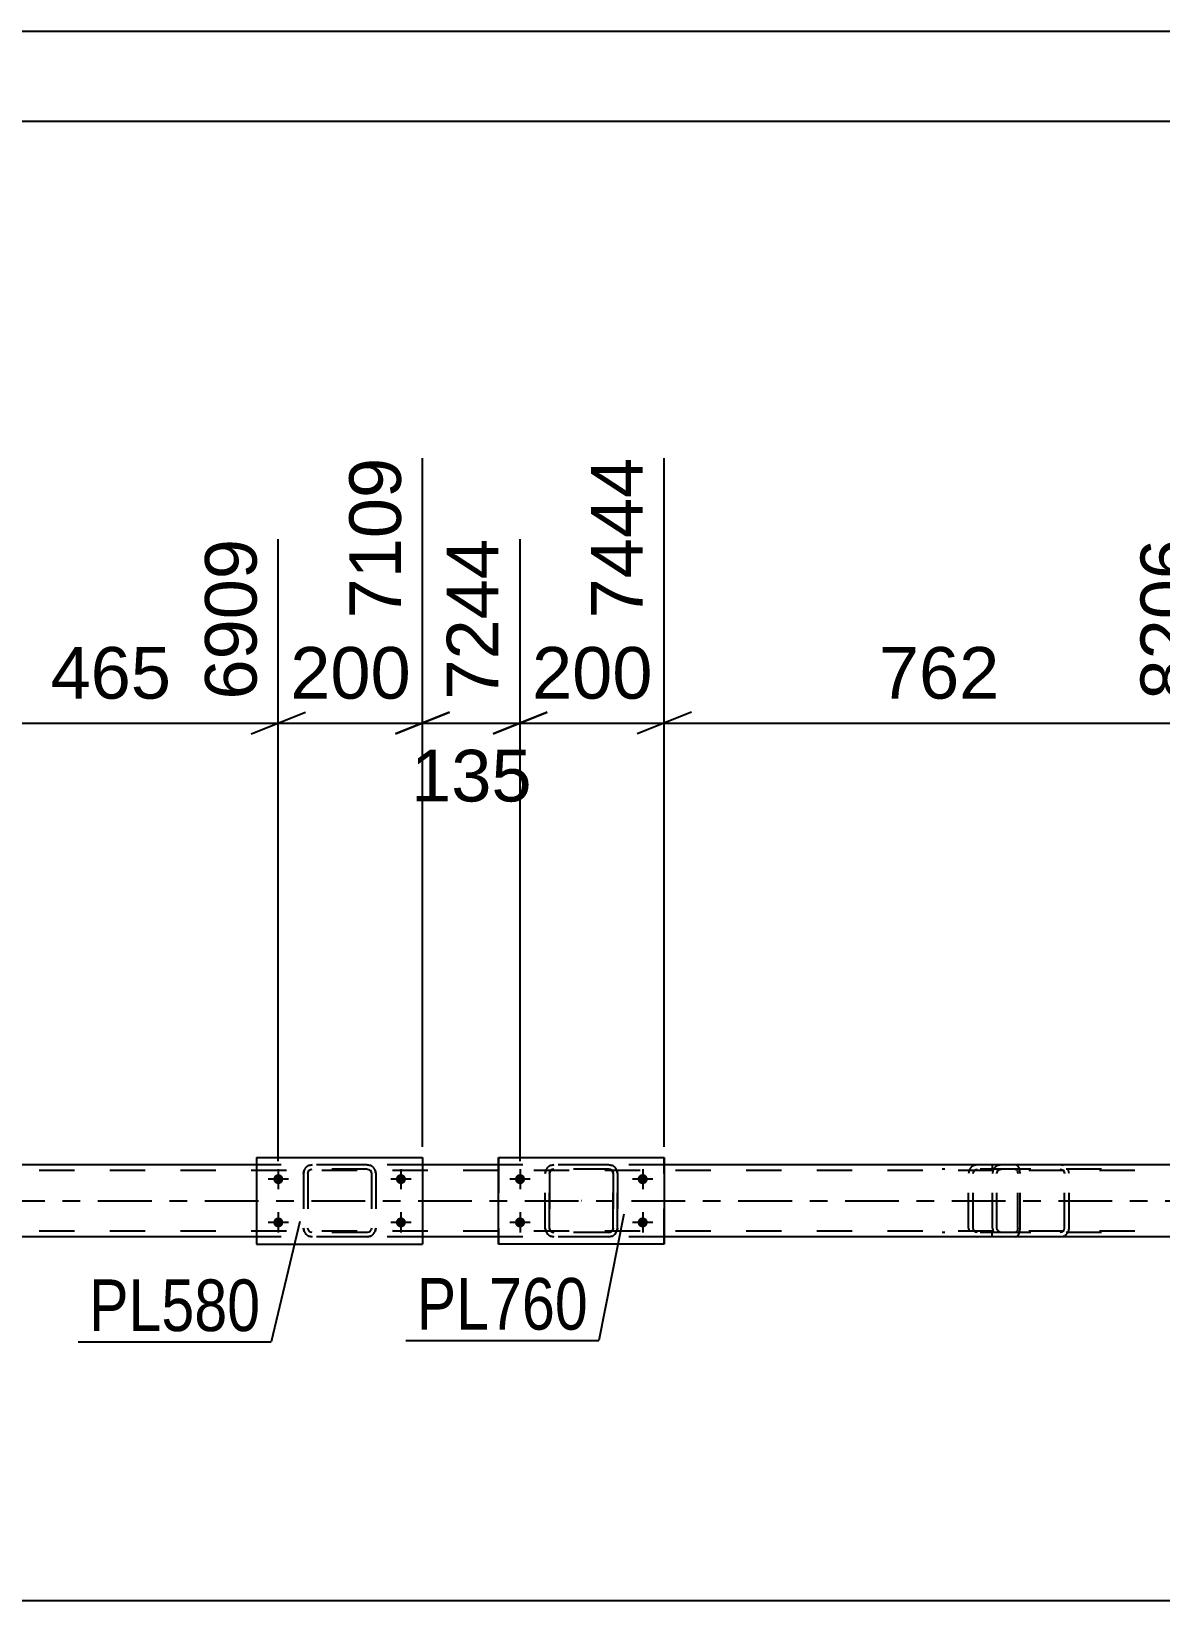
# Model space of a CAD drawing. Header units: millimetres. Extents: x -36 to 805, y -409 to 185.
# Drawn here: x 263.1 to 325.7, y 98.3 to 185.3 of the extents above; entities that cross this region are included whole.
import ezdxf

# ---------------------------------------------------------------- set-up
doc = ezdxf.new("R2010")
doc.units = ezdxf.units.MM
doc.linetypes.add('DXK_LINE_DOT2', pattern=[3.9198, 1.9599, -1.9599])
doc.linetypes.add('DXK_LINE_DOT3', pattern=[5.9187, 2.979, -0.9799, 0.9799, -0.9799])
doc.styles.add('Arial', font='ARIAL.TTF', dxfattribs={"height": 0.2})
doc.styles.add('Arial Narrow', font='ARIALN.TTF', dxfattribs={"height": 0.2})

# ---------------------------------------------------------------- blocks, each defined once
blk = doc.blocks.new('Unknown-203724355-1135')
at = {"color": 5, "linetype": 'Continuous'}
for p, q in [((805.141, 185.3), (-35.859, 185.3)), ((800.141, 180.3), (-30.859, 180.3))]:
    blk.add_line(p, q, dxfattribs=at)
blk = doc.blocks.new('Part-203724355-2774 - 2525')
at = {"color": 7, "linetype": 'DXK_LINE_DOT2'}
for p, q in [((278.199, 121.975), (278.236, 122.159)), ((278.236, 122.159), (278.199, 121.975)), ((278.199, 121.975), (278.199, 118.935)), ((278.439, 121.975), (278.457, 122.067)), ((278.439, 121.975), (278.439, 118.935)), ((278.457, 122.067), (278.509, 122.145)), ((278.496, 122.418), (278.679, 122.455)), ((278.679, 122.455), (278.496, 122.418)), ((278.509, 122.145), (278.587, 122.197)), ((278.587, 122.197), (278.679, 122.215)), ((281.719, 122.455), (278.679, 122.455)), ((281.719, 122.215), (278.679, 122.215)), ((281.719, 122.455), (281.903, 122.418)), ((281.903, 122.418), (281.719, 122.455)), ((281.719, 122.215), (281.811, 122.197)), ((281.811, 122.197), (281.889, 122.145)), ((281.889, 122.145), (281.941, 122.067)), ((281.941, 122.067), (281.959, 121.975)), ((281.959, 121.975), (281.959, 118.935)), ((282.163, 122.159), (282.199, 121.975)), ((282.199, 121.975), (282.163, 122.159)), ((282.199, 121.975), (282.199, 118.935)), ((278.236, 118.751), (278.199, 118.935)), ((278.199, 118.935), (278.236, 118.751)), ((278.457, 118.843), (278.439, 118.935)), ((278.509, 118.765), (278.457, 118.843)), ((278.679, 118.455), (278.496, 118.491)), ((278.496, 118.491), (278.679, 118.455)), ((278.587, 118.713), (278.509, 118.765)), ((278.679, 118.695), (278.587, 118.713)), ((281.719, 118.695), (278.679, 118.695)), ((281.719, 118.455), (278.679, 118.455)), ((281.811, 118.713), (281.719, 118.695)), ((281.903, 118.491), (281.719, 118.455)), ((281.719, 118.455), (281.903, 118.491)), ((281.889, 118.765), (281.811, 118.713)), ((281.941, 118.843), (281.889, 118.765)), ((281.959, 118.935), (281.941, 118.843)), ((282.199, 118.935), (282.163, 118.751)), ((282.163, 118.751), (282.199, 118.935))]:
    blk.add_line(p, q, dxfattribs=at)
at = {"color": 7, "linetype": 'DXK_LINE_DOT3'}
blk.add_line((280.199, 120.455), (280.199, 120.455), dxfattribs=at)
at = {"color": 7, "linetype": 'DXK_LINE_DOT2'}
for centre, start, end in [((278.679, 121.975), 112.5, 157.5), ((278.679, 121.975), 112.5, 157.5), ((281.719, 121.975), 22.5, 67.5), ((281.719, 121.975), 22.5, 67.5), ((278.679, 118.935), 202.5, 247.5), ((278.679, 118.935), 202.5, 247.5), ((281.719, 118.935), 292.5, 337.5), ((281.719, 118.935), 292.5, 337.5)]:
    blk.add_arc(centre, 0.48, start, end, dxfattribs=at)
blk = doc.blocks.new('Part-203724355-2630 - 2525')
at = {"color": 7, "linetype": 'DXK_LINE_DOT2'}
for p, q in [((317.674, 122.455), (313.611, 122.455)), ((317.674, 122.215), (313.611, 122.215)), ((315.109, 122.111), (315.081, 121.975)), ((315.081, 118.935), (315.081, 121.975)), ((315.119, 122.159), (315.109, 122.111)), ((315.332, 121.975), (315.351, 122.067)), ((315.332, 118.935), (315.332, 121.975)), ((315.351, 122.067), (315.406, 122.145)), ((315.584, 122.455), (315.391, 122.418)), ((315.406, 122.145), (315.488, 122.197)), ((315.488, 122.197), (315.584, 122.215)), ((316.397, 122.455), (316.397, 122.215)), ((317.778, 122.418), (317.674, 122.455)), ((317.674, 122.215), (317.726, 122.197)), ((317.726, 122.197), (317.77, 122.145)), ((317.77, 122.145), (317.799, 122.067)), ((317.866, 122.314), (317.778, 122.418)), ((317.799, 122.067), (317.81, 121.975)), ((317.81, 118.935), (317.81, 121.975)), ((317.924, 122.159), (317.866, 122.314)), ((317.945, 121.975), (317.924, 122.159)), ((317.945, 118.935), (317.945, 121.975)), ((317.674, 118.695), (313.611, 118.695)), ((317.674, 118.455), (313.611, 118.455)), ((315.081, 118.935), (315.099, 118.85)), ((315.099, 118.85), (315.119, 118.751)), ((315.346, 118.869), (315.332, 118.935)), ((315.351, 118.843), (315.346, 118.869)), ((315.406, 118.765), (315.351, 118.843)), ((315.391, 118.491), (315.584, 118.455)), ((315.488, 118.713), (315.406, 118.765)), ((315.584, 118.695), (315.488, 118.713)), ((316.397, 118.455), (316.397, 118.695)), ((317.726, 118.713), (317.674, 118.695)), ((317.674, 118.455), (317.778, 118.491)), ((317.77, 118.765), (317.726, 118.713)), ((317.799, 118.843), (317.77, 118.765)), ((317.778, 118.491), (317.866, 118.595)), ((317.81, 118.935), (317.799, 118.843)), ((317.866, 118.595), (317.924, 118.751)), ((317.924, 118.751), (317.945, 118.935))]:
    blk.add_line(p, q, dxfattribs=at)
blk.add_arc((315.569, 121.96), 0.492, 111.1941, 156.15059, dxfattribs=at)
blk = doc.blocks.new('Part-203724355-2638 - 2525')
at = {"color": 7, "linetype": 'DXK_LINE_DOT2'}
for p, q in [((316.427, 122.111), (316.398, 121.975)), ((316.398, 118.935), (316.398, 121.975)), ((316.437, 122.159), (316.427, 122.111)), ((316.654, 121.975), (316.673, 122.067)), ((316.654, 118.935), (316.654, 121.975)), ((316.673, 122.067), (316.728, 122.145)), ((316.909, 122.455), (316.713, 122.418)), ((316.728, 122.145), (316.811, 122.197)), ((316.811, 122.197), (316.909, 122.215)), ((322.445, 122.455), (316.909, 122.455)), ((322.445, 122.215), (316.909, 122.215)), ((320.339, 122.418), (320.144, 122.455)), ((320.144, 122.215), (320.241, 122.197)), ((320.241, 122.197), (320.324, 122.145)), ((320.324, 122.145), (320.379, 122.067)), ((320.379, 122.067), (320.399, 121.975)), ((320.399, 118.935), (320.399, 121.975)), ((320.626, 122.111), (320.615, 122.159)), ((320.654, 121.975), (320.626, 122.111)), ((320.654, 118.935), (320.654, 121.975)), ((316.398, 118.935), (316.416, 118.85)), ((316.416, 118.85), (316.437, 118.751)), ((316.668, 118.869), (316.654, 118.935)), ((316.673, 118.843), (316.668, 118.869)), ((316.728, 118.765), (316.673, 118.843)), ((316.713, 118.491), (316.909, 118.455)), ((316.811, 118.713), (316.728, 118.765)), ((316.909, 118.695), (316.811, 118.713)), ((322.445, 118.695), (316.909, 118.695)), ((322.445, 118.455), (316.909, 118.455)), ((320.241, 118.713), (320.144, 118.695)), ((320.144, 118.455), (320.339, 118.491)), ((320.324, 118.765), (320.241, 118.713)), ((320.379, 118.843), (320.324, 118.765)), ((320.379, 118.843), (320.385, 118.869)), ((320.385, 118.869), (320.399, 118.935)), ((320.615, 118.751), (320.636, 118.85)), ((320.636, 118.85), (320.654, 118.935))]:
    blk.add_line(p, q, dxfattribs=at)
for centre, start, end in [((316.889, 121.954), 110.76227, 155.68436), ((320.163, 118.956), 290.76227, 335.68436)]:
    blk.add_arc(centre, 0.496, start, end, dxfattribs=at)
blk = doc.blocks.new('Part-203724355-2780 - 2525')
at = {"color": 7, "linetype": 'DXK_LINE_DOT2'}
for p, q in [((291.601, 121.975), (291.638, 122.159)), ((291.601, 121.975), (291.606, 121.975)), ((291.601, 118.935), (291.601, 121.975)), ((291.643, 122.159), (291.606, 121.975)), ((291.606, 118.935), (291.606, 121.975)), ((291.86, 122.067), (291.841, 121.975)), ((291.846, 121.975), (291.841, 121.975)), ((291.841, 121.975), (291.841, 118.935)), ((291.846, 121.975), (291.864, 122.067)), ((291.846, 118.935), (291.846, 121.975)), ((291.912, 122.145), (291.86, 122.067)), ((291.864, 122.067), (291.916, 122.145)), ((291.898, 122.418), (292.081, 122.455)), ((291.898, 122.418), (291.902, 122.418)), ((292.086, 122.455), (291.902, 122.418)), ((291.99, 122.197), (291.912, 122.145)), ((291.916, 122.145), (291.994, 122.197)), ((292.081, 122.215), (291.99, 122.197)), ((291.994, 122.197), (292.086, 122.215)), ((295.126, 122.455), (292.081, 122.455)), ((295.126, 122.215), (292.081, 122.215)), ((295.121, 122.455), (295.305, 122.418)), ((295.213, 122.197), (295.121, 122.215)), ((295.31, 122.418), (295.126, 122.455)), ((295.126, 122.215), (295.218, 122.197)), ((295.213, 122.197), (295.218, 122.197)), ((295.291, 122.145), (295.213, 122.197)), ((295.218, 122.197), (295.296, 122.145)), ((295.343, 122.067), (295.291, 122.145)), ((295.296, 122.145), (295.348, 122.067)), ((295.361, 121.975), (295.343, 122.067)), ((295.348, 122.067), (295.366, 121.975)), ((295.366, 121.975), (295.361, 121.975)), ((295.361, 121.975), (295.361, 118.935)), ((295.366, 118.935), (295.366, 121.975)), ((295.565, 122.159), (295.601, 121.975)), ((295.606, 121.975), (295.57, 122.159)), ((295.606, 121.975), (295.601, 121.975)), ((295.601, 121.975), (295.601, 118.935)), ((295.606, 118.935), (295.606, 121.975)), ((291.606, 118.935), (291.601, 118.935)), ((291.638, 118.751), (291.601, 118.935)), ((291.606, 118.935), (291.643, 118.751)), ((291.841, 118.935), (291.846, 118.935)), ((291.841, 118.935), (291.86, 118.843)), ((291.864, 118.843), (291.846, 118.935)), ((291.86, 118.843), (291.912, 118.765)), ((291.916, 118.765), (291.864, 118.843)), ((291.898, 118.491), (291.902, 118.491)), ((292.081, 118.455), (291.898, 118.491)), ((291.902, 118.491), (292.086, 118.455)), ((291.912, 118.765), (291.99, 118.713)), ((291.994, 118.713), (291.916, 118.765)), ((291.99, 118.713), (292.081, 118.695)), ((292.086, 118.695), (291.994, 118.713)), ((295.126, 118.695), (292.081, 118.695)), ((295.126, 118.455), (292.081, 118.455)), ((295.121, 118.695), (295.213, 118.713)), ((295.305, 118.491), (295.121, 118.455)), ((295.218, 118.713), (295.126, 118.695)), ((295.126, 118.455), (295.31, 118.491)), ((295.213, 118.713), (295.291, 118.765)), ((295.213, 118.713), (295.218, 118.713)), ((295.296, 118.765), (295.218, 118.713)), ((295.291, 118.765), (295.343, 118.843)), ((295.348, 118.843), (295.296, 118.765)), ((295.343, 118.843), (295.361, 118.935)), ((295.366, 118.935), (295.348, 118.843)), ((295.361, 118.935), (295.366, 118.935)), ((295.601, 118.935), (295.565, 118.751)), ((295.57, 118.751), (295.606, 118.935)), ((295.601, 118.935), (295.606, 118.935))]:
    blk.add_line(p, q, dxfattribs=at)
at = {"color": 7, "linetype": 'DXK_LINE_DOT3'}
blk.add_line((293.609, 120.455), (293.598, 120.455), dxfattribs=at)
at = {"color": 7, "linetype": 'DXK_LINE_DOT2'}
for centre, start, end in [((292.081, 121.975), 112.5, 157.5), ((292.086, 121.975), 112.5, 157.5), ((295.121, 121.975), 22.5, 67.5), ((295.126, 121.975), 22.5, 67.5), ((292.081, 118.935), 202.5, 247.5), ((292.086, 118.935), 202.5, 247.5), ((295.121, 118.935), 292.5, 337.5), ((295.126, 118.935), 292.5, 337.5)]:
    blk.add_arc(centre, 0.48, start, end, dxfattribs=at)
blk = doc.blocks.new('Part-203724355-2652 - 2525')
at = {"color": 7, "linetype": 'DXK_LINE_DOT2'}
for p, q in [((716.277, 122.135), (0.456, 122.135)), ((284.799, 122.455), (275.599, 122.455)), ((298.206, 122.455), (289.006, 122.455)), ((716.277, 118.775), (0.456, 118.775)), ((284.799, 118.455), (275.599, 118.455)), ((298.206, 118.455), (289.006, 118.455))]:
    blk.add_line(p, q, dxfattribs=at)
at = {"color": 2, "linetype": 'Continuous'}
for p, q in [((275.599, 122.455), (258.208, 122.455)), ((289.006, 122.455), (284.799, 122.455)), ((328.68, 122.455), (298.206, 122.455)), ((275.599, 118.455), (258.208, 118.455)), ((289.006, 118.455), (284.799, 118.455)), ((328.92, 118.455), (298.206, 118.455))]:
    blk.add_line(p, q, dxfattribs=at)
at = {"color": 7, "linetype": 'DXK_LINE_DOT3'}
blk.add_line((0.456, 120.455), (716.277, 120.455), dxfattribs=at)
blk = doc.blocks.new('Part-203724355-2779 - 2525')
at = {"color": 2, "linetype": 'Continuous'}
for p, q in [((275.599, 122.855), (275.599, 118.055)), ((275.599, 122.855), (284.799, 122.855)), ((284.799, 122.855), (284.799, 118.055)), ((275.599, 118.055), (284.799, 118.055))]:
    blk.add_line(p, q, dxfattribs=at)
blk = doc.blocks.new('Part-203724355-2785 - 2525')
at = {"color": 2, "linetype": 'Continuous'}
for p, q in [((289.006, 118.055), (289.006, 122.855)), ((289.006, 122.855), (289.006, 122.855)), ((289.006, 122.855), (298.206, 122.855)), ((298.206, 122.855), (298.206, 118.055)), ((289.006, 118.055), (289.006, 118.055)), ((298.206, 118.055), (289.006, 118.055))]:
    blk.add_line(p, q, dxfattribs=at)
at = {"color": 7, "linetype": 'DXK_LINE_DOT2'}
for p, q in [((289.006, 122.855), (289.006, 118.055)), ((289.006, 122.855), (289.006, 122.855)), ((298.206, 118.055), (298.206, 122.855)), ((289.006, 118.055), (289.006, 118.055))]:
    blk.add_line(p, q, dxfattribs=at)
blk = doc.blocks.new('Bolt-203724355-2850 - 2525')
at = {"linetype": 'Continuous'}
for points in [[(276.799, 121.375, -1), (276.799, 121.935, -1)], [(283.599, 121.375, -1), (283.599, 121.935, -1)], [(276.799, 118.975, -1), (276.799, 119.535, -1)], [(283.599, 118.975, -1), (283.599, 119.535, -1)]]:
    blk.add_hatch(color=1, dxfattribs=at).paths.add_polyline_path(points)
at = {"color": 1, "linetype": 'Continuous'}
for p, q in [((276.799, 122.215), (276.799, 121.095)), ((283.599, 122.215), (283.599, 121.095)), ((277.359, 121.655), (276.239, 121.655)), ((284.159, 121.655), (283.039, 121.655)), ((277.359, 119.255), (276.239, 119.255)), ((276.799, 119.815), (276.799, 118.695)), ((284.159, 119.255), (283.039, 119.255)), ((283.599, 119.815), (283.599, 118.695))]:
    blk.add_line(p, q, dxfattribs=at)
blk = doc.blocks.new('Bolt-203724355-2851 - 2525')
at = {"linetype": 'Continuous'}
for points in [[(289.926, 121.655), (289.932, 121.713), (289.95, 121.769), (289.98, 121.819), (290.019, 121.863), (290.066, 121.897), (290.12, 121.921), (290.177, 121.933), (290.235, 121.933), (290.293, 121.921), (290.346, 121.897), (290.394, 121.863), (290.433, 121.819), (290.462, 121.769), (290.48, 121.713), (290.486, 121.655), (290.48, 121.597), (290.462, 121.541), (290.433, 121.49), (290.394, 121.447), (290.346, 121.412), (290.293, 121.389), (290.235, 121.376), (290.177, 121.376), (290.12, 121.389), (290.066, 121.412), (290.019, 121.447), (289.98, 121.49), (289.95, 121.541), (289.932, 121.597)], [(296.726, 121.655), (296.732, 121.713), (296.75, 121.769), (296.78, 121.819), (296.819, 121.863), (296.866, 121.897), (296.92, 121.921), (296.977, 121.933), (297.035, 121.933), (297.093, 121.921), (297.146, 121.897), (297.194, 121.863), (297.233, 121.819), (297.262, 121.769), (297.28, 121.713), (297.286, 121.655), (297.28, 121.597), (297.262, 121.541), (297.233, 121.49), (297.194, 121.447), (297.146, 121.412), (297.093, 121.389), (297.035, 121.376), (296.977, 121.376), (296.92, 121.389), (296.866, 121.412), (296.819, 121.447), (296.78, 121.49), (296.75, 121.541), (296.732, 121.597)], [(289.926, 119.255), (289.932, 119.313), (289.95, 119.369), (289.98, 119.419), (290.019, 119.463), (290.066, 119.497), (290.12, 119.521), (290.177, 119.533), (290.235, 119.533), (290.293, 119.521), (290.346, 119.497), (290.394, 119.463), (290.433, 119.419), (290.462, 119.369), (290.48, 119.313), (290.486, 119.255), (290.48, 119.197), (290.462, 119.141), (290.433, 119.09), (290.394, 119.047), (290.346, 119.012), (290.293, 118.989), (290.235, 118.976), (290.177, 118.976), (290.12, 118.989), (290.066, 119.012), (290.019, 119.047), (289.98, 119.09), (289.95, 119.141), (289.932, 119.197)], [(296.726, 119.255), (296.732, 119.313), (296.75, 119.369), (296.78, 119.419), (296.819, 119.463), (296.866, 119.497), (296.92, 119.521), (296.977, 119.533), (297.035, 119.533), (297.093, 119.521), (297.146, 119.497), (297.194, 119.463), (297.233, 119.419), (297.262, 119.369), (297.28, 119.313), (297.286, 119.255), (297.28, 119.197), (297.262, 119.141), (297.233, 119.09), (297.194, 119.047), (297.146, 119.012), (297.093, 118.989), (297.035, 118.976), (296.977, 118.976), (296.92, 118.989), (296.866, 119.012), (296.819, 119.047), (296.78, 119.09), (296.75, 119.141), (296.732, 119.197)]]:
    blk.add_hatch(color=1, dxfattribs=at).paths.add_polyline_path(points)
at = {"color": 1, "linetype": 'Continuous'}
for p, q in [((290.206, 122.215), (290.206, 121.095)), ((297.006, 122.215), (297.006, 121.095)), ((290.766, 121.655), (289.646, 121.655)), ((297.566, 121.655), (296.446, 121.655)), ((290.766, 119.255), (289.646, 119.255)), ((290.206, 119.815), (290.206, 118.695)), ((297.566, 119.255), (296.446, 119.255)), ((297.006, 119.815), (297.006, 118.695))]:
    blk.add_line(p, q, dxfattribs=at)
blk = doc.blocks.new('StraightDimension-203724355-35055 - 2525')
at = {"color": 7, "linetype": 'Continuous'}
for p, q in [((284.799, 123.455), (284.799, 161.641)), ((290.207, 122.655), (290.207, 157.141)), ((283.299, 146.347), (286.299, 147.547)), ((291.707, 147.547), (288.707, 146.347)), ((284.799, 146.947), (290.207, 146.947))]:
    blk.add_line(p, q, dxfattribs=at)
at = {"color": 0, "linetype": 'Continuous'}
blk.add_wipeout([(289.607, 157.742), (285.407, 157.741), (285.407, 147.647), (289.607, 147.647)], dxfattribs=at)
at = {"color": 0}
blk.add_wipeout([(291.438, 141.997), (291.438, 146.197), (283.567, 146.197), (283.567, 141.997)], dxfattribs=at)
at = {"color": 3, "linetype": 'Continuous', "style": 'Arial'}
blk.add_text('7244', height=2.8652, rotation=90.00021, dxfattribs=at).set_placement((289.007, 148.247))
at = {"color": 3, "style": 'Arial'}
blk.add_text('135', height=2.8652, dxfattribs=at).set_placement((284.167, 142.597))
blk = doc.blocks.new('StraightDimension-203724355-3039 - 2525')
at = {"color": 7, "linetype": 'Continuous'}
blk.add_line((0.456, 98.283), (716.277, 98.283), dxfattribs=at)
blk = doc.blocks.new('StraightDimension-203724355-35053 - 2525')
at = {"color": 7, "linetype": 'Continuous'}
for p, q in [((298.206, 123.455), (298.206, 161.641)), ((328.68, 126.06), (328.68, 157.141)), ((299.706, 147.547), (296.706, 146.347)), ((327.18, 146.347), (330.18, 147.547)), ((298.206, 146.947), (328.68, 146.947))]:
    blk.add_line(p, q, dxfattribs=at)
at = {"color": 0}
blk.add_wipeout([(317.378, 147.697), (317.378, 151.897), (309.507, 151.897), (309.507, 147.697)], dxfattribs=at)
at = {"color": 3, "style": 'Arial'}
blk.add_text('762', height=2.8652, dxfattribs=at).set_placement((310.107, 148.297))
at = {"color": 0, "linetype": 'Continuous'}
blk.add_wipeout([(328.08, 157.742), (323.88, 157.741), (323.88, 147.647), (328.08, 147.647)], dxfattribs=at)
at = {"color": 3, "linetype": 'Continuous', "style": 'Arial'}
blk.add_text('8206', height=2.8652, rotation=90.00021, dxfattribs=at).set_placement((327.48, 148.247))
blk = doc.blocks.new('StraightDimension-203724355-35054 - 2525')
at = {"color": 7, "linetype": 'Continuous'}
for p, q in [((298.206, 123.455), (298.206, 161.641)), ((290.207, 122.655), (290.207, 157.141)), ((288.707, 146.347), (291.707, 147.547)), ((299.706, 147.547), (296.706, 146.347)), ((290.207, 146.947), (298.206, 146.947))]:
    blk.add_line(p, q, dxfattribs=at)
at = {"color": 0}
blk.add_wipeout([(298.142, 147.697), (298.142, 151.897), (290.271, 151.897), (290.271, 147.697)], dxfattribs=at)
at = {"color": 3, "style": 'Arial'}
blk.add_text('200', height=2.8652, dxfattribs=at).set_placement((290.871, 148.297))
at = {"color": 0, "linetype": 'Continuous'}
blk.add_wipeout([(297.606, 162.242), (293.406, 162.241), (293.406, 152.147), (297.606, 152.147)], dxfattribs=at)
at = {"color": 3, "linetype": 'Continuous', "style": 'Arial'}
blk.add_text('7444', height=2.8652, rotation=90.00021, dxfattribs=at).set_placement((297.006, 152.747))
blk = doc.blocks.new('StraightDimension-203724355-35056 - 2525')
at = {"color": 7, "linetype": 'Continuous'}
for p, q in [((284.799, 123.455), (284.799, 161.641)), ((276.799, 122.655), (276.799, 157.141)), ((275.299, 146.347), (278.299, 147.547)), ((286.299, 147.547), (283.299, 146.347)), ((276.799, 146.947), (284.799, 146.947))]:
    blk.add_line(p, q, dxfattribs=at)
at = {"color": 0}
blk.add_wipeout([(284.735, 147.697), (284.735, 151.897), (276.864, 151.897), (276.864, 147.697)], dxfattribs=at)
at = {"color": 3, "style": 'Arial'}
blk.add_text('200', height=2.8652, dxfattribs=at).set_placement((277.464, 148.297))
at = {"color": 0, "linetype": 'Continuous'}
blk.add_wipeout([(284.199, 162.242), (279.999, 162.241), (279.999, 152.147), (284.199, 152.147)], dxfattribs=at)
at = {"color": 3, "linetype": 'Continuous', "style": 'Arial'}
blk.add_text('7109', height=2.8652, rotation=90.00021, dxfattribs=at).set_placement((283.599, 152.747))
blk = doc.blocks.new('StraightDimension-203724355-35057 - 2525')
at = {"color": 7, "linetype": 'Continuous'}
for p, q in [((258.208, 123.455), (258.208, 161.641)), ((276.799, 122.655), (276.799, 157.141)), ((259.708, 147.547), (256.708, 146.347)), ((275.299, 146.347), (278.299, 147.547)), ((258.208, 146.947), (276.799, 146.947))]:
    blk.add_line(p, q, dxfattribs=at)
at = {"color": 0}
blk.add_wipeout([(271.439, 147.697), (271.439, 151.897), (263.568, 151.897), (263.568, 147.697)], dxfattribs=at)
at = {"color": 3, "style": 'Arial'}
blk.add_text('465', height=2.8652, dxfattribs=at).set_placement((264.168, 148.297))
at = {"color": 0, "linetype": 'Continuous'}
blk.add_wipeout([(276.199, 157.742), (271.999, 157.741), (271.999, 147.647), (276.199, 147.647)], dxfattribs=at)
at = {"color": 3, "linetype": 'Continuous', "style": 'Arial'}
blk.add_text('6909', height=2.8652, rotation=90.00021, dxfattribs=at).set_placement((275.599, 148.247))
blk = doc.blocks.new('Mark-203724355-2775 - 2525')
at = {"color": 30, "linetype": 'Continuous'}
for p in [(277.996, 119.31), (265.705, 112.628)]:
    blk.add_line(p, (276.409, 112.628), dxfattribs=at)
at = {"color": 0}
blk.add_wipeout([(275.809, 113.228), (275.809, 116.228), (266.305, 116.228), (266.305, 113.228)], dxfattribs=at)
blk.add_wipeout([(275.809, 113.228), (275.809, 116.228), (266.305, 116.228), (266.305, 113.228)], dxfattribs=at)
at = {"color": 3, "style": 'Arial Narrow'}
blk.add_text('PL580', height=2.8633, dxfattribs=at).set_placement((266.305, 113.228))
blk = doc.blocks.new('Mark-203724355-2781 - 2525')
at = {"color": 30, "linetype": 'Continuous'}
for p in [(295.955, 119.704), (283.875, 112.709)]:
    blk.add_line(p, (294.579, 112.709), dxfattribs=at)
at = {"color": 0}
blk.add_wipeout([(293.979, 113.309), (293.979, 116.309), (284.475, 116.309), (284.475, 113.309)], dxfattribs=at)
blk.add_wipeout([(293.979, 113.309), (293.979, 116.309), (284.475, 116.309), (284.475, 113.309)], dxfattribs=at)
at = {"color": 3, "style": 'Arial Narrow'}
blk.add_text('PL760', height=2.8633, dxfattribs=at).set_placement((284.475, 113.309))

msp = doc.modelspace()

# ---------------------------------------------------------------- block references
for name in ['Unknown-203724355-1135', 'Part-203724355-2779 - 2525', 'Part-203724355-2785 - 2525', 'Part-203724355-2652 - 2525', 'Bolt-203724355-2850 - 2525', 'Part-203724355-2774 - 2525', 'Bolt-203724355-2851 - 2525', 'Part-203724355-2780 - 2525', 'Part-203724355-2630 - 2525', 'Part-203724355-2638 - 2525']:
    msp.add_blockref(name, (0, 0))

# ---------------------------------------------------------------- next in the draw order: block references
for name in ['StraightDimension-203724355-35055 - 2525', 'StraightDimension-203724355-35053 - 2525', 'StraightDimension-203724355-3039 - 2525']:
    msp.add_blockref(name, (0, 0))

# ---------------------------------------------------------------- next in the draw order: block references
for name in ['StraightDimension-203724355-35056 - 2525', 'StraightDimension-203724355-35054 - 2525', 'Mark-203724355-2775 - 2525', 'Mark-203724355-2781 - 2525']:
    msp.add_blockref(name, (0, 0))

# ---------------------------------------------------------------- next in the draw order: block references
msp.add_blockref('StraightDimension-203724355-35057 - 2525', (0, 0))

doc.saveas('drawing.dxf')
